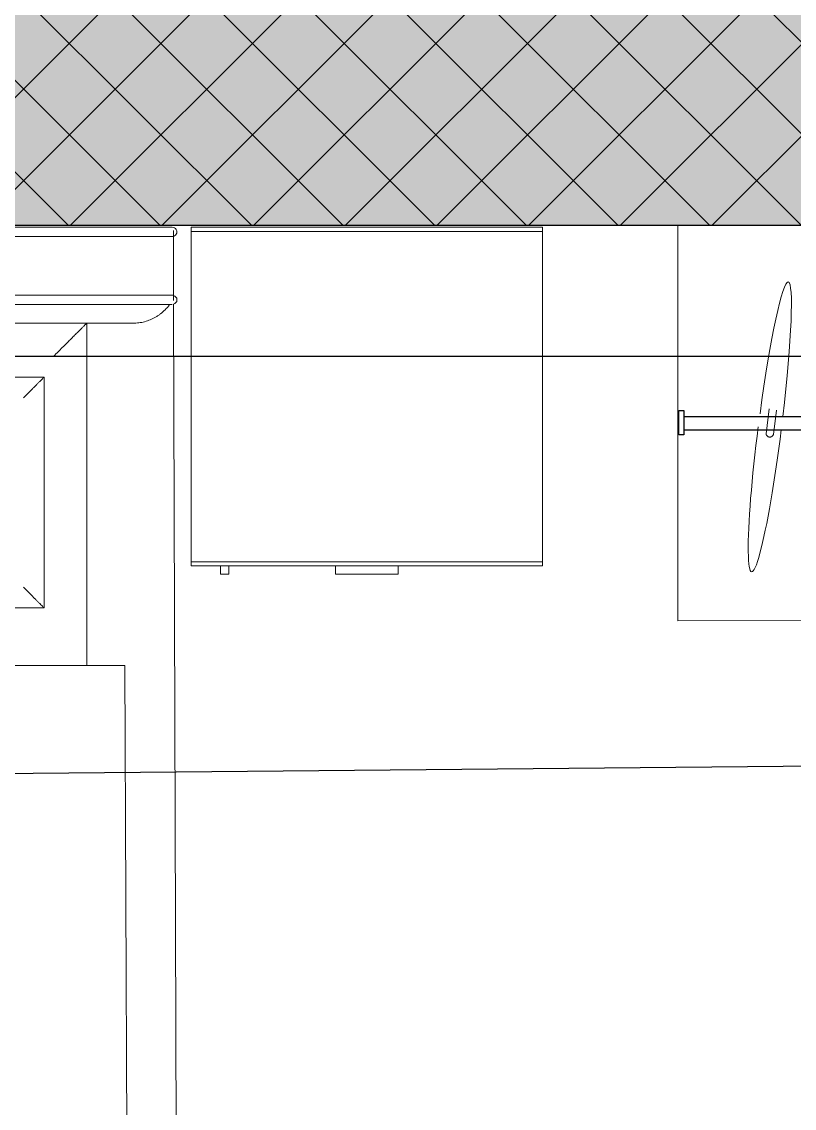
# Model space of a CAD drawing. Header units: millimetres. Extents: x -9226 to 166212, y -13 to 97274.
# Drawn here: x 33402 to 34575, y 64239 to 65889 of the extents above; entities that cross this region are included whole.
import ezdxf

# ---------------------------------------------------------------- set-up
doc = ezdxf.new("R2010")
doc.units = ezdxf.units.MM
doc.linetypes.add('23491-XR-AR-2ND FLOOR PLAN$0$23491-XR-AR-2ND FLOOR PLAN$0$Hidden_3', pattern=[7.14375, 4.7625, -2.38125])
doc.layers.get('0').update_dxf_attribs({"color": 8})
for name, color, linetype in [('05 - 2ND - 3RD COLUMNS LAYOUT$0$23491-A-XR-GROUND TO PODIUM 3-COL$0$COLUMN', 8, 'Continuous'), ('05 - 2ND - 3RD COLUMNS LAYOUT$0$23491-A-XR-GROUND TO PODIUM 3-COL$0$HATCH', 8, 'Continuous'), ('1.INS', 8, 'Continuous'), ('1.STR', 8, 'Continuous'), ('23491-XR-AR-2ND FLOOR PLAN$0$23491-XR-AR-2ND FLOOR PLAN$0$I-JOINERY HIDDEN', 8, '23491-XR-AR-2ND FLOOR PLAN$0$23491-XR-AR-2ND FLOOR PLAN$0$Hidden_3'), ('cloud', 15, 'Continuous'), ('FAD', 3, 'Continuous')]:
    doc.layers.add(name, color=color, linetype=linetype)
for name, color, linetype, lineweight in [('1.TAGGING', 7, 'Continuous', 5), ('1.XREF', 8, 'Continuous', 9), ('23491-XR-AR-2ND FLOOR PLAN$0$23491-XR-AR-2ND FLOOR PLAN$0$23491-XR-AR-TYP-FLOOR$0$A-FURN-FREE-PLAN', 8, 'Continuous', 5), ('23491-XR-AR-2ND FLOOR PLAN$0$23491-XR-AR-2ND FLOOR PLAN$0$A-FURN-FREE-PLAN', 8, 'Continuous', 5), ('A-ANNO-DIMS', 8, 'Continuous', 9), ('MH DIM', 15, 'Continuous', 0)]:
    doc.layers.add(name, color=color, linetype=linetype, lineweight=lineweight)
doc.styles.add('ROMANS', font='isocp.shx', dxfattribs={"width": 0.8})
doc.dimstyles.new('JSE', dxfattribs={"dimtxt": 50, "dimasz": 150, "dimexe": 0.18, "dimexo": 0.0625, "dimgap": 50, "dimtad": 0, "dimdec": 0, "dimrnd": 5, "dimzin": 0, "dimdsep": 46, "dimtxsty": 'ROMANS', "dimcen": 0.09, "dimclrd": 7, "dimclre": 7, "dimclrt": 7, "dimadec": 0, "dimazin": 0, "dimtfac": 1, "dimtdec": 0, "dimtofl": 0, "dimtmove": 0, "dimatfit": 3, "dimfxl": 1, "dimtolj": 1, "dimtzin": 0, "dimarcsym": 1})
doc.dimstyles.new('JSE-1.25', dxfattribs={"dimtxt": 200, "dimasz": 150, "dimexe": 0.18, "dimexo": 0.0625, "dimgap": 20, "dimtad": 1, "dimdec": 0, "dimrnd": 5, "dimzin": 0, "dimdsep": 46, "dimtxsty": 'ROMANS', "dimcen": 0.09, "dimclrd": 256, "dimclre": 256, "dimclrt": 7, "dimadec": 0, "dimazin": 0, "dimtfac": 1, "dimtdec": 0, "dimtofl": 0, "dimtmove": 0, "dimatfit": 3, "dimfxl": 1, "dimtolj": 1, "dimtzin": 0, "dimarcsym": 0})

# ---------------------------------------------------------------- blocks, each defined once
blk = doc.blocks.new('23491-XR-AR-2ND FLOOR PLAN$0$23491-XR-AR-2ND FLOOR PLAN$0$23491-XR-AR-TYP-FLOOR$0$Zone-6_30May22$0$A$C7CC33DBA')
at = {"color": 8, "linetype": 'ByBlock'}
for p, q in [((0, 0), (0.508, 0)), ((0, -0.5334), (0, 0)), ((0.0063, -0.5334), (0.0063, 0)), ((0.0063, 0), (0.5144, 0)), ((0.508, 0), (0.508, -0.5334)), ((0.5144, 0), (0.5144, -0.5334)), ((0.5144, -0.2191), (0.5271, -0.2191)), ((0.5271, -0.2191), (0.5271, -0.3143)), ((0.5271, -0.3143), (0.5144, -0.3143)), ((0.5271, -0.4765), (0.5144, -0.4765)), ((0.5271, -0.4892), (0.5271, -0.4765)), ((0.5144, -0.4892), (0.5271, -0.4892)), ((0.508, -0.5334), (0, -0.5334)), ((0.2604, -0.5334), (0.0063, -0.5334)), ((0.5144, -0.5334), (0.2604, -0.5334))]:
    blk.add_line(p, q, dxfattribs=at)
blk = doc.blocks.new('23491-XR-AR-2ND FLOOR PLAN$0$23491-XR-AR-2ND FLOOR PLAN$0$23491-XR-AR-TYP-FLOOR$0$Zone-6_30May22$0$A$C38B4630D')
at = {"color": 8, "linetype": 'ByBlock'}
for p, q in [((-2.3855, 0.9668), (-2.2823, 0.9668)), ((-2.287, -0.8325), (-2.287, 0.9668)), ((-2.2823, 0.9668), (-2.279, 0.9668)), ((-2.2732, 0.9668), (-0.3299, 0.9728)), ((-2.273, 0.965), (-2.273, -0.8332)), ((-2.3902, -0.8214), (-2.3902, 0.955)), ((-2.3762, 0.955), (-2.3762, -0.8325)), ((-2.2445, 0.905), (-2.2445, -0.7714)), ((-1.7245, 0.8928), (-0.4294, 0.8988)), ((-1.7245, 0.8928), (-1.7245, 0.8918)), ((-1.7245, 0.8918), (-1.7245, 0.836)), ((-2.2445, 0.835), (-1.7245, 0.835)), ((-1.7245, 0.836), (-1.7245, 0.7967)), ((-1.7245, 0.7967), (-1.7245, 0.4144)), ((-2.1624, 0.7702), (-1.812, 0.7702)), ((-2.1624, 0.1366), (-2.1624, 0.7702)), ((-1.812, 0.7702), (-1.812, 0.1366))]:
    blk.add_line(p, q, dxfattribs=at)
at = {"color": 8, "linetype": 'ByBlock', "flags": 128}
for points in [[(-2.3902, 0.955), (-2.3902, 0.9554), (-2.3902, 0.9558), (-2.3902, 0.9562), (-2.3902, 0.9566), (-2.3902, 0.957), (-2.3902, 0.9574), (-2.3902, 0.9578), (-2.3902, 0.9581), (-2.3902, 0.9585), (-2.3902, 0.9589), (-2.3902, 0.9593), (-2.3902, 0.9596), (-2.3902, 0.96), (-2.3902, 0.9603), (-2.3902, 0.9606), (-2.3902, 0.961), (-2.3902, 0.9613), (-2.3902, 0.9616), (-2.3902, 0.9619), (-2.3902, 0.9622), (-2.3902, 0.9624), (-2.3902, 0.9627), (-2.3902, 0.963), (-2.3902, 0.9632), (-2.3902, 0.9634), (-2.3902, 0.9636), (-2.3902, 0.9638), (-2.3902, 0.964), (-2.3902, 0.9642), (-2.3902, 0.9643), (-2.3902, 0.9645), (-2.3902, 0.9646), (-2.3902, 0.9647), (-2.3902, 0.9648), (-2.3902, 0.9649), (-2.3902, 0.9649), (-2.3902, 0.965), (-2.3902, 0.965), (-2.3902, 0.965)], [(-2.3762, 0.965), (-2.3762, 0.965), (-2.3762, 0.965), (-2.3762, 0.9649), (-2.3762, 0.9649), (-2.3762, 0.9648), (-2.3762, 0.9647), (-2.3762, 0.9646), (-2.3762, 0.9645), (-2.3762, 0.9644), (-2.3762, 0.9642), (-2.3762, 0.964), (-2.3762, 0.9639), (-2.3762, 0.9637), (-2.3762, 0.9635), (-2.3762, 0.9633), (-2.3762, 0.963), (-2.3762, 0.9628), (-2.3762, 0.9625), (-2.3762, 0.9622), (-2.3762, 0.962), (-2.3762, 0.9617), (-2.3762, 0.9614), (-2.3762, 0.9611), (-2.3762, 0.9607), (-2.3762, 0.9604), (-2.3762, 0.9601), (-2.3762, 0.9597), (-2.3762, 0.9594), (-2.3762, 0.959), (-2.3762, 0.9586), (-2.3762, 0.9582), (-2.3762, 0.9579), (-2.3762, 0.9575), (-2.3762, 0.9571), (-2.3762, 0.9567), (-2.3762, 0.9563), (-2.3762, 0.9559), (-2.3762, 0.9555), (-2.3762, 0.9551), (-2.3762, 0.955)], [(-2.273, 0.965), (-2.273, 0.965), (-2.273, 0.965), (-2.273, 0.9649), (-2.273, 0.9649), (-2.273, 0.9648), (-2.273, 0.9647), (-2.273, 0.9646), (-2.273, 0.9645), (-2.273, 0.9644), (-2.273, 0.9642), (-2.273, 0.964), (-2.273, 0.9639), (-2.273, 0.9637), (-2.273, 0.9635), (-2.273, 0.9633), (-2.273, 0.963), (-2.273, 0.9628), (-2.273, 0.9625), (-2.273, 0.9622), (-2.273, 0.962), (-2.273, 0.9617), (-2.273, 0.9614), (-2.273, 0.9611), (-2.273, 0.9607), (-2.273, 0.9604), (-2.273, 0.9601), (-2.273, 0.9597), (-2.273, 0.9594), (-2.273, 0.959), (-2.273, 0.9586), (-2.273, 0.9582), (-2.273, 0.9579), (-2.273, 0.9575), (-2.273, 0.9571), (-2.273, 0.9567), (-2.273, 0.9563), (-2.273, 0.9559), (-2.273, 0.9555), (-2.273, 0.9551), (-2.273, 0.955)]]:
    blk.add_lwpolyline(points, dxfattribs=at)
at = {"color": 8, "linetype": 'ByBlock'}
for centre, start, end in [((-2.3832, 0.965), 0, 180.0153), ((-2.28, 0.965), 14.8093, 165.1909)]:
    blk.add_arc(centre, 0.007, start, end, dxfattribs=at)
for points, knots in [([(-2.2727, 0.9608), (-2.2698, 0.9587), (-2.2649, 0.9545), (-2.2596, 0.9484), (-2.2561, 0.9435), (-2.2529, 0.9384), (-2.2495, 0.9316), (-2.2466, 0.9229), (-2.2449, 0.9142), (-2.2445, 0.9081), (-2.2445, 0.905)], [0.1050193, 0.1050193, 0.1050193, 0.1050193, 0.25, 0.375, 0.4375, 0.5, 0.625, 0.75, 0.875, 1, 1, 1, 1]), ([(-2.1945, 0.785), (-2.1989, 0.7894), (-2.2054, 0.7959), (-2.2137, 0.8042), (-2.2186, 0.8091), (-2.2222, 0.8128), (-2.2258, 0.8163), (-2.2291, 0.8196), (-2.2321, 0.8226), (-2.2349, 0.8254), (-2.2379, 0.8284), (-2.2408, 0.8313), (-2.2436, 0.8341), (-2.2444, 0.835), (-2.2445, 0.835)], [0, 0, 0, 0, 0.166667, 0.25, 0.333333, 0.375, 0.416667, 0.5, 0.541667, 0.583333, 0.666667, 0.75, 0.833333, 1, 1, 1, 1]), ([(-2.131, 0.7388), (-2.1338, 0.7416), (-2.1379, 0.7458), (-2.1433, 0.7511), (-2.1464, 0.7542), (-2.1488, 0.7566), (-2.1511, 0.7589), (-2.1532, 0.761), (-2.1552, 0.763), (-2.157, 0.7648), (-2.1598, 0.7675), (-2.1614, 0.7692), (-2.1622, 0.77)], [0, 0, 0, 0, 0.2, 0.3, 0.4, 0.45, 0.5, 0.6, 0.65, 0.7, 0.8, 1, 1, 1, 1]), ([(-1.8434, 0.7388), (-1.8407, 0.7416), (-1.8365, 0.7457), (-1.8311, 0.7511), (-1.828, 0.7542), (-1.8256, 0.7566), (-1.8233, 0.7589), (-1.8212, 0.761), (-1.8193, 0.7629), (-1.8175, 0.7648), (-1.8147, 0.7675), (-1.813, 0.7692), (-1.8122, 0.77)], [0, 0, 0, 0, 0.2, 0.3, 0.4, 0.45, 0.5, 0.6, 0.65, 0.7, 0.8, 1, 1, 1, 1])]:
    blk.add_open_spline(points, degree=3, knots=knots, dxfattribs=at)
for points in [[(-2.1622, 0.77), (-2.1623, 0.7701), (-2.1624, 0.7702), (-2.1624, 0.7702), (-2.1624, 0.7702)], [(-1.8122, 0.77), (-1.8121, 0.7701), (-1.812, 0.7702), (-1.812, 0.7702), (-1.812, 0.7702)]]:
    blk.add_open_spline(points, degree=3, dxfattribs=at)
at = {"color": 8}
blk.add_blockref('23491-XR-AR-2ND FLOOR PLAN$0$23491-XR-AR-2ND FLOOR PLAN$0$23491-XR-AR-TYP-FLOOR$0$Zone-6_30May22$0$A$C7CC33DBA', (-2.3902, 1.5272), dxfattribs=at)
blk = doc.blocks.new('*U512')
at = {"layer": '23491-XR-AR-2ND FLOOR PLAN$0$23491-XR-AR-2ND FLOOR PLAN$0$I-JOINERY HIDDEN', "color": 8, "linetype": 'ByBlock', "ltscale": 5, "extrusion": (-5.56122e-21, -2.50539e-08, 1), "elevation": 0}
blk.add_lwpolyline([(120.8, 18.4), (128.4, 18.4), (128.4, -18.4), (120.8, -18.4)], close=True, dxfattribs=at)
at = {"layer": '23491-XR-AR-2ND FLOOR PLAN$0$23491-XR-AR-2ND FLOOR PLAN$0$I-JOINERY HIDDEN', "color": 8, "linetype": 'ByBlock', "ltscale": 5, "extrusion": (-5.56122e-21, -2.50539e-08, 1)}
blk.add_lwpolyline([(1463.3, 18.4), (1470.8, 18.4), (1470.8, -18.4), (1463.3, -18.4)], close=True, dxfattribs=at)
at = {"layer": '23491-XR-AR-2ND FLOOR PLAN$0$23491-XR-AR-2ND FLOOR PLAN$0$I-JOINERY HIDDEN', "color": 8, "linetype": 'ByBlock', "ltscale": 5, "extrusion": (-5.56122e-21, -2.50539e-08, 1), "elevation": 0}
for points in [[(1463.3, 11), (128.4, 11)], [(128.4, -9), (1463.3, -9)]]:
    blk.add_lwpolyline(points, dxfattribs=at)
blk = doc.blocks.new('23491-XR-AR-2ND FLOOR PLAN')
at = {"layer": '23491-XR-AR-2ND FLOOR PLAN$0$23491-XR-AR-2ND FLOOR PLAN$0$23491-XR-AR-TYP-FLOOR$0$A-FURN-FREE-PLAN', "color": 8}
blk.add_line((34398.6, 64978.8), (34398.6, 65578.8), dxfattribs=at)
at = {"layer": '23491-XR-AR-2ND FLOOR PLAN$0$23491-XR-AR-2ND FLOOR PLAN$0$23491-XR-AR-TYP-FLOOR$0$A-FURN-FREE-PLAN', "color": 8, "elevation": 0}
blk.add_lwpolyline([(34398.6, 64978.8), (35750, 64980)], dxfattribs=at)
at = {"layer": '23491-XR-AR-2ND FLOOR PLAN$0$23491-XR-AR-2ND FLOOR PLAN$0$A-FURN-FREE-PLAN', "color": 8}
for p, q in [((34532.6, 65263.2, 0), (34537.5, 65301, 0)), ((34548.3, 65299.2, 0), (34543.8, 65262.2, 0))]:
    blk.add_line(p, q, dxfattribs=at)
at = {"layer": '23491-XR-AR-2ND FLOOR PLAN$0$23491-XR-AR-2ND FLOOR PLAN$0$A-FURN-FREE-PLAN', "color": 8, "linetype": '23491-XR-AR-2ND FLOOR PLAN$0$23491-XR-AR-2ND FLOOR PLAN$0$Hidden_3', "ltscale": 10}
blk.add_arc((34538.3, 65264, 0), 5.78, 187.3818, 342.0344, dxfattribs=at)
at = {"layer": '23491-XR-AR-2ND FLOOR PLAN$0$23491-XR-AR-2ND FLOOR PLAN$0$A-FURN-FREE-PLAN', "color": 8, "lineweight": 0, "ltscale": 10, "extrusion": (1.18861e-10, 1.29042e-09, -1)}
for major_axis, ratio, start_param, end_param in [((-29.1, -230.4, 0), 0.075611, 1.691856, 4.591299), ((-26.5, -210.1, 0), 0.082947, 4.674333, 7.892004)]:
    blk.add_ellipse((34537.2, 65263.6, 0), major_axis=major_axis, ratio=ratio, start_param=start_param, end_param=end_param, dxfattribs=at)
at = {"layer": '23491-XR-AR-2ND FLOOR PLAN$0$23491-XR-AR-2ND FLOOR PLAN$0$23491-XR-AR-TYP-FLOOR$0$A-FURN-FREE-PLAN', "color": 8, "xscale": 1000.000000000007, "yscale": 1000.000000000007, "zscale": 1000.000000000007, "rotation": 270}
blk.add_blockref('23491-XR-AR-2ND FLOOR PLAN$0$23491-XR-AR-2ND FLOOR PLAN$0$23491-XR-AR-TYP-FLOOR$0$Zone-6_30May22$0$A$C38B4630D', (32665.8, 63186.7), dxfattribs=at)
at = {"layer": '23491-XR-AR-2ND FLOOR PLAN$0$23491-XR-AR-2ND FLOOR PLAN$0$A-FURN-FREE-PLAN', "color": 8, "ltscale": 10, "rotation": 180}
blk.add_blockref('*U512', (35870.8, 65280, 0), dxfattribs=at)
blk = doc.blocks.new('05 - 2ND - 3RD COLUMNS LAYOUT')
at = {"layer": '05 - 2ND - 3RD COLUMNS LAYOUT$0$23491-A-XR-GROUND TO PODIUM 3-COL$0$HATCH'}
h = blk.add_hatch(color=256, dxfattribs=at)
h.dxf.hatch_style = 1
h.paths.add_polyline_path([(30249.9, 33879.8), (37449.9, 33879.8), (37449.9, 31479.8), (37849.9, 31479.8), (37849.9, 34179.8), (29849.9, 34179.8), (29849.9, 31479.8), (30249.9, 31479.8)])
h.paths.add_polyline_path([(37449.9, 26079.8), (37449.9, 28479.8), (37849.9, 28479.8), (37849.9, 25779.8), (37449.9, 25779.8), (32549.9, 25779.8), (32549.9, 28479.8), (32849.9, 28479.8), (32849.9, 26079.8)])
h.paths.add_polyline_path([(26849.9, 34179.8), (27249.9, 34179.8), (27249.9, 30729.8), (26849.9, 30729.8)])
h.paths.add_polyline_path([(37849.9, 65579.7), (30399.9, 65579.7), (30399.9, 69079.7), (37849.9, 69079.7), (37849.9, 68679.7), (30799.9, 68679.7), (30799.9, 65979.7), (37849.9, 65979.7)])
h.paths.add_polyline_path([(34941.6, 24514.7), (35009.4, 24120.5), (37883.8, 24614.4), (37816.1, 25008.7)])
h.paths.add_polyline_path([(34220.9, 23985), (34153.2, 24379.2), (31393.6, 23905.1), (30462.2, 29325.6), (27209.9, 28766.7), (28209.1, 22952), (28504.7, 23002.8), (27556.3, 28521.9), (30217.3, 28979.1), (31098, 23854.2), (31165.7, 23460)])
at = {"layer": '05 - 2ND - 3RD COLUMNS LAYOUT$0$23491-A-XR-GROUND TO PODIUM 3-COL$0$COLUMN', "elevation": 0}
blk.add_lwpolyline([(37849.9, 65579.7), (30399.9, 65579.7), (30399.9, 69079.7), (37849.9, 69079.7), (37849.9, 68679.7), (30799.9, 68679.7), (30799.9, 65979.7), (37849.9, 65979.7)], close=True, dxfattribs=at)
blk = doc.blocks.new('XREF')
at = {"layer": 'A-ANNO-DIMS', "color": 8}
blk.add_blockref('23491-XR-AR-2ND FLOOR PLAN', (0, 0), dxfattribs=at)
at = {"layer": 'A-ANNO-DIMS'}
blk.add_blockref('05 - 2ND - 3RD COLUMNS LAYOUT', (0, 0), dxfattribs=at)
blk = doc.blocks.new('I LOVE U05 - 2ND - 3RD COLUMNS LAYOUT$0$1-3 WALLS')
at = {"layer": '05 - 2ND - 3RD COLUMNS LAYOUT$0$23491-A-XR-GROUND TO PODIUM 3-COL$0$HATCH'}
h = blk.add_hatch(dxfattribs=at)
h.set_pattern_fill('ANSI37', color=15, scale=31)
h.set_pattern_definition([(45, (-33338.86, -7777.25), (-69.596985, 69.596985), []), (135, (-33338.86, -7777.25), (-69.596985, -69.596985), [])])
h.paths.add_polyline_path([(31856, 34973.4), (39056, 34973.4), (39056, 32573.4), (39456, 32573.4), (39456, 35273.4), (31456, 35273.4), (31456, 32573.4), (31856, 32573.4)])
h.paths.add_polyline_path([(39056, 27173.4), (39056, 29573.4), (39456, 29573.4), (39456, 26873.4), (39056, 26873.4), (34156, 26873.4), (34156, 29573.4), (34456, 29573.4), (34456, 27173.4)])
h.paths.add_polyline_path([(28456, 35273.4), (28856, 35273.4), (28856, 31823.4), (28456, 31823.4)])
h.paths.add_polyline_path([(39456, 66673.4), (32006, 66673.4), (32006, 70173.4), (39456, 70173.4), (39456, 69773.4), (32406, 69773.4), (32406, 67073.4), (39456, 67073.4)])
h.paths.add_polyline_path([(36547.7, 25608.4), (36615.4, 25214.2), (39489.9, 25708.1), (39422.1, 26102.3)])
h.paths.add_polyline_path([(35827, 25078.7), (35759.3, 25472.9), (32999.7, 24998.7), (32068.3, 30419.3), (28815.9, 29860.4), (29815.2, 24045.6), (30110.8, 24096.4), (29162.4, 29615.5), (31823.4, 30072.8), (32704, 24947.9), (32771.8, 24553.7)])
at = {"layer": '05 - 2ND - 3RD COLUMNS LAYOUT$0$23491-A-XR-GROUND TO PODIUM 3-COL$0$COLUMN', "color": 15, "elevation": 0}
blk.add_lwpolyline([(39456, 66673.4), (32006, 66673.4), (32006, 70173.4), (39456, 70173.4), (39456, 69773.4), (32406, 69773.4), (32406, 67073.4), (39456, 67073.4)], close=True, dxfattribs=at)
blk = doc.blocks.new('I LOVE U05 - 2ND - 3RD COLUMNS LAYOUT')
at = {"color": 15}
blk.add_blockref('I LOVE U05 - 2ND - 3RD COLUMNS LAYOUT$0$1-3 WALLS', (0, 0), dxfattribs=at)
blk = doc.blocks.new('I LOVE USTR')
at = {"layer": 'MH DIM', "color": 15}
blk.add_blockref('I LOVE U05 - 2ND - 3RD COLUMNS LAYOUT', (-1606, -1093.4, 0), dxfattribs=at)
blk = doc.blocks.new('A$C32d94600')
at = {"layer": 'cloud', "color": 15}
blk.add_blockref('I LOVE USTR', (-5100, -86375.9, 0), dxfattribs=at)

msp = doc.modelspace()

# ---------------------------------------------------------------- block references
at = {"layer": '1.STR'}
msp.add_blockref('A$C32d94600', (5100, 86375.3), dxfattribs=at)

# ---------------------------------------------------------------- next in the draw order: block references
at = {"layer": '1.XREF'}
msp.add_blockref('XREF', (0, 0), dxfattribs=at)

# ---------------------------------------------------------------- next in the draw order: leaders
at = {"layer": '1.INS'}
msp.add_leader([(38170.7, 65380.5, 0.1), (27178.5, 65380.5, 0.1)], dimstyle='JSE', override={"dimgap": 50, "dimtad": 0}, dxfattribs=at)
at = {"layer": '1.TAGGING', "color": 6}
msp.add_leader([(36332, 64241.6, 0), (36319.6, 64774, 0), (27150, 64689.2, 0)], dimstyle='JSE-1.25', override={"dimgap": 20, "dimtad": 0}, dxfattribs=at)
at = {"layer": 'FAD'}
msp.add_leader([(39373.8, 65294.5), (39373.8, 66388.8), (30399.9, 66388.8)], dimstyle='JSE', override={"dimgap": 50, "dimtad": 0}, dxfattribs=at)

doc.saveas('drawing.dxf')
